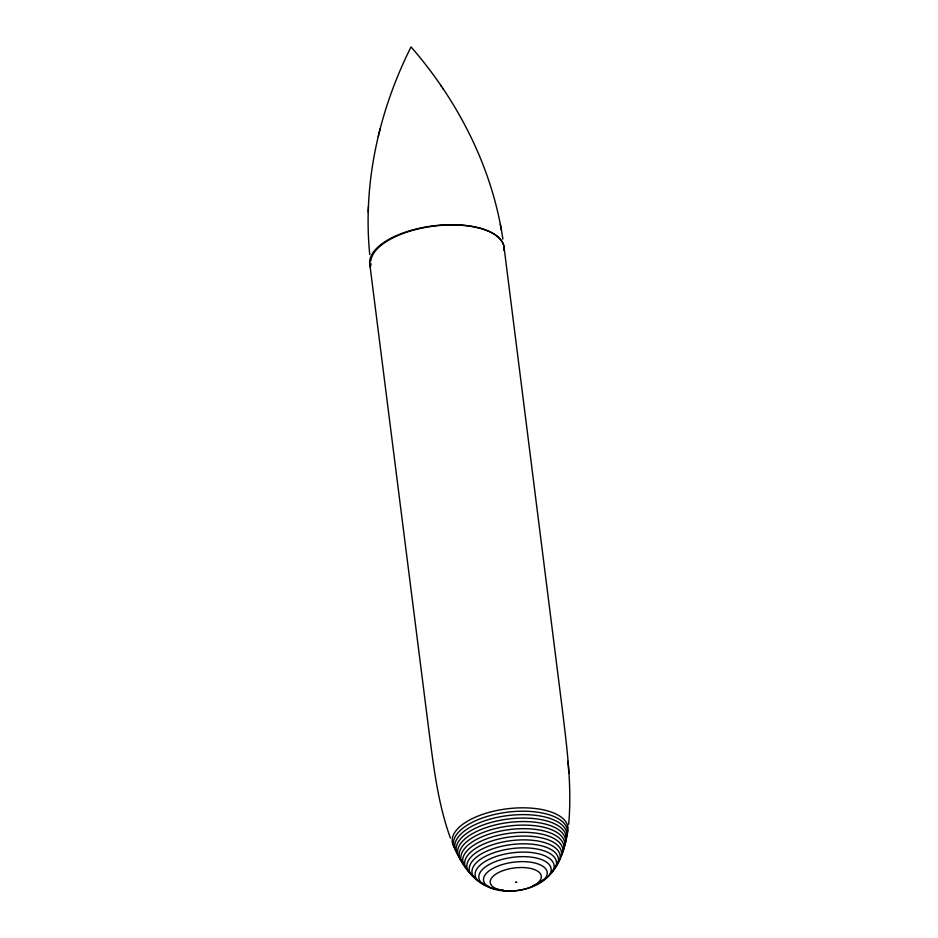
<?xml version="1.0" encoding="UTF-8"?>
<svg xmlns="http://www.w3.org/2000/svg" width="938" height="938" viewBox="0 0 938 938"><rect width="100%" height="100%" fill="white"/><g stroke="black" fill="none" stroke-linecap="round" stroke-linejoin="round"><path stroke-width="1.41" d="M502.874 239.084C492.344 167.656 458.143 101.081 411.032 46.9C379.069 110.696 362.607 183.144 369.748 254.515M368.271 212.305L368.376 209.514M368.376 209.268L368.47 206.501M568.663 824.338C572.215 785.305 566.704 746.202 562.096 707.486L504.152 248.019M378.237 136.561L378.729 134.58M380.23 128.553L378.987 133.489M515.619 882.248L516.615 882.119M516.627 882.353L515.677 882.482M440.872 85.51L441.552 86.531M442.654 88.137L443.381 89.216M450.404 838.044C438.046 803.936 433.778 767.647 429.053 731.875L369.982 265.642M500.294 224.358L501.373 230.173M568.006 761.339L568.874 773.147M370.791 261.057A67.149 29.864 -7.2 0 1 440.614 225.413A67.149 29.864 -7.2 0 1 504.093 250.434M371.014 265.325A67.149 29.864 -7.2 0 1 370.733 263.215M370.557 267.471A67.712 30.11 -7.2 0 1 432.899 225.894A67.712 30.11 -7.2 0 1 504.105 250.387M454.918 848.081A58.297 25.924 -7.2 0 1 508.724 808.615A58.297 25.924 -7.2 0 1 566.048 835.641M457.498 852.443A57.429 25.537 -7.2 0 1 507.083 812.226A57.429 25.537 -7.2 0 1 565.602 838.619M457.381 853.627A56.503 25.127 -7.2 0 1 509.522 815.38A56.503 25.127 -7.2 0 1 565.086 841.574M460.042 857.907A55.483 24.669 -7.2 0 1 507.95 819.05A55.483 24.669 -7.2 0 1 564.488 844.54M462.997 862.034A54.381 24.177 -7.2 0 1 506.473 822.778A54.381 24.177 -7.2 0 1 563.808 847.506M462.926 863.277A53.185 23.649 -7.2 0 1 508.842 826.038A53.185 23.649 -7.2 0 1 563.023 850.473M466.01 867.287A51.86 23.063 -7.2 0 1 507.458 829.849A51.86 23.063 -7.2 0 1 562.132 853.428M467.699 869.854A50.394 22.406 -7.2 0 1 507.974 833.472A50.394 22.406 -7.2 0 1 561.112 856.382M469.516 872.375A48.776 21.691 -7.2 0 1 511.96 836.719A48.776 21.691 -7.2 0 1 557.676 862.503M474.839 877.1A46.97 20.882 -7.2 0 1 481.288 849.453A46.97 20.882 -7.2 0 1 541.461 841.749A46.97 20.882 -7.2 0 1 554.979 866.841M476.914 879.398A44.918 19.968 -7.2 0 1 483.844 852.548A44.918 19.968 -7.2 0 1 542.293 846.017A44.918 19.968 -7.2 0 1 551.99 870.992M482.953 883.35A42.562 18.924 -7.2 0 1 482.953 857.731A42.562 18.924 -7.2 0 1 539.596 849.558A42.562 18.924 -7.2 0 1 550.36 873.63M489.46 886.633A39.783 17.693 -7.2 0 1 485.368 861.342A39.783 17.693 -7.2 0 1 542.586 854.94A39.783 17.693 -7.2 0 1 541.226 880.841M503.167 889.939A36.418 16.192 -7.2 0 1 484.559 867.603A36.418 16.192 -7.2 0 1 541.191 859.443A36.418 16.192 -7.2 0 1 533.101 885.624M500.106 890.467A32.08 14.258 -7.2 0 0 547.241 872.762A32.08 14.258 -7.2 0 0 498.793 865.751A32.08 14.258 -7.2 0 0 500.106 890.467M503.507 890.654A25.725 11.444 -7.2 0 0 541.308 876.444A25.725 11.444 -7.2 0 0 502.451 870.827A25.725 11.444 -7.2 0 0 503.507 890.654"/></g></svg>
